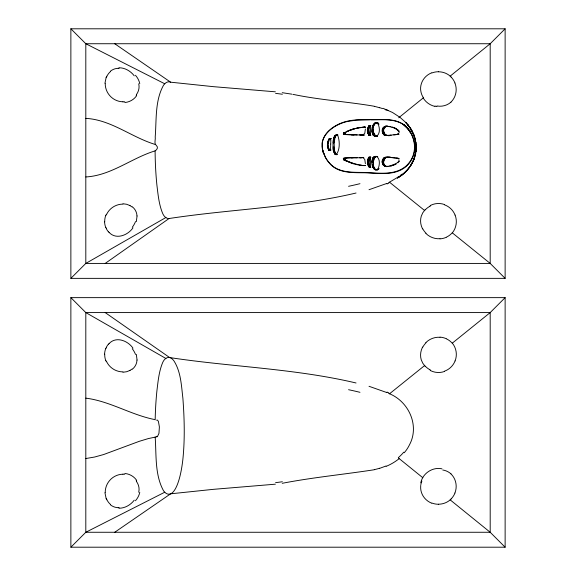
<?xml version="1.0" encoding="UTF-8"?>
<svg xmlns="http://www.w3.org/2000/svg" width="576" height="576" viewBox="0 0 576 576"><rect width="100%" height="100%" fill="white"/><g stroke="black" fill="none" stroke-linecap="round" stroke-linejoin="round"><path stroke-width="0.86" d="M376.387 169.927C370.865 168.991 369.922 157.176 375.912 156.319M336.636 154.663C332.388 153.67 333.108 147.845 333.007 144.23C333.266 141.055 332.842 135.662 336.809 134.878M364.406 165.643C357.61 165.636 330.437 156.802 354.406 157.774M375.386 169.855L377.489 169.877L375.221 169.394L373.586 166.298L373.514 161.222L374.177 158.681L375.221 157.198L376.978 156.398L375.163 156.398M85.81 176.954C110.628 175.586 130.658 158.774 153.691 151.315C156.19 151.034 158.969 147.672 156.456 145.591C153.634 143.726 155.786 139.666 155.218 136.807C156.578 119.714 154.886 100.786 163.49 85.298A51.703 13.882 -90 0 1 164.75 83.786A58.882 15.804 -90 0 1 170.633 82.231M376.978 136.289C371.801 134.806 371.65 123.048 377.489 122.81M336.082 154.289L334.382 150.415L334.138 142.805L335.16 136.858L336.37 135.245L337.867 134.878L336.571 134.892M383.717 163.634C380.282 163.886 386.316 167.731 388.03 166.435C379.987 166.774 384.098 153.576 391.111 157.421L384.775 157.356L386.719 157.277M330.379 150.502C327.766 150.574 326.318 144.727 328.154 143.647L329.292 139.68L330.502 138.528M384.048 134.899L382.471 132.696L382.291 129.463L383.638 129.463L385.61 126.634L388.03 126.252C386.554 124.351 380.297 129.146 383.717 129.053M382.205 130.694L383.63 130.694C383.479 134.554 387.641 136.8 391.111 135.266L384.79 135.331L386.41 135.331M330.725 143.95L330.804 139.997M368.928 135.49C372.514 136.728 367.337 130.73 368.957 128.419C368.338 126.619 372.24 124.639 369.115 125.712M328.154 143.647L328.19 146.455L329.314 149.825M383.638 163.217C381.262 164.203 381.78 158.314 384.178 159.638M370.735 167.134L368.669 166.572L367.596 163.786L367.603 160.279L368.518 157.615L370.685 157.198L368.914 157.198M370.253 135.065C366.617 135.41 366.336 126.72 369.72 126.115M370.49 126.562L370.57 133.963M369.72 166.572L368.885 162.324L370.253 157.615M382.975 108.288L392.465 112.45L400.018 117.367L405.979 122.652L408.557 125.748L405.641 122.393L408.319 125.287L412.56 132.134L410.638 128.534L407.779 124.848C422.006 140.242 417.074 166.63 399.146 176.918C408.614 170.719 415.663 160.423 416.124 148.91L415.174 155.772L415.699 152.978L413.856 159.782L411.106 164.959L413.129 161.165M104.947 83.275L106.106 77.616M377.129 136.368C370.073 137.153 370.303 123.754 376.394 122.76M383.63 130.694L383.638 129.463M416.124 148.91L415.93 151.61C416.657 144 415.058 136.174 410.882 129.715L413.906 135.065L412.812 133.135L415.123 139.039L414.331 136.843L415.879 143.172L415.411 140.76L416.16 147.391M137.074 360.058L136.318 354.37M370.555 158.724L370.49 166.126M365.386 128.974L364.795 133.164L363.154 135.007M327.427 143.46L328.651 139.45L329.4 139.45M420.768 485.366L420.689 486.158A17.446 16.711 12.3 0 0 431.676 503.179M399.182 160.15L398.362 161.798L396.079 163.634L389.729 166.046L391.781 165.809L390.787 165.809M345.096 134.503C344.023 129.751 360.994 127.397 365.328 127.145L360.108 127.454L352.966 129.038L343.814 132.833L345.067 132.833M344.614 133.697C342.727 134.323 343.217 132.624 344.736 133.243M330.502 149.141L330.725 144.094M413.856 159.782L414.706 156.953C412.157 165.283 406.246 172.037 399.146 176.918M420.79 482.796C422.59 473.393 432.605 466.726 441.965 468.828M136.318 221.63L137.074 215.942M370.476 134.618L370.195 135.158M377.863 169.157C379.498 166.104 380.448 159.84 377.266 156.874M382.666 159.53L384.401 157.529L386.258 157.421M330.358 149.566L330.127 149.969L331.049 149.969M422.597 347.062L422.338 347.566A17.784 16.279 -39.7 0 0 421.25 359.806L422.777 363.211L425.088 366.214M378.18 168.61L379.08 168.552M132.991 227.801C128.009 235.21 116.15 240.041 109.123 232.445M382.932 128.081L384.163 128.081M424.512 210.434L389.491 182.182L388.714 182.563M404.28 452.722L406.339 450.094A34.063 30.139 -80.5 0 0 409.421 444.917C419.94 425.592 408.586 401.062 388.714 393.437M425.088 209.786L422.777 212.789L421.265 216.202A17.784 16.279 39.7 0 0 422.338 228.434L422.597 228.938M425.801 342.655L427.874 340.848A17.87 17.395 -23.4 0 1 439.999 337.27M109.123 343.555C116.15 335.959 128.009 340.79 132.991 348.199M70.87 278.359L505.13 278.359L505.13 28.8L70.87 28.8L70.87 278.359L85.81 263.419L165.881 217.534A52.718 14.148 90 0 0 169.02 218.527C231.228 209.03 294.617 207.526 356.047 193.018M505.13 28.8L490.19 43.733L450.173 76.126A17.597 16.834 -10.1 0 0 445.162 73.066A17.633 16.891 -10.9 0 0 438.588 71.798M70.87 547.2L505.13 547.2L505.13 297.641L70.87 297.641L70.87 547.2L85.81 532.267L164.75 492.214A58.882 15.804 -90 0 0 170.633 493.769M505.13 297.641L490.19 312.581L452.21 343.217L451.642 342.598A17.928 17.042 -11.6 0 0 446.465 338.875M377.273 135.814C380.426 132.602 379.591 126.936 377.856 123.502M383.378 127.555L384.566 127.555M400.982 174.607L401.393 174.24M398.686 117.792L423.518 97.69M389.491 393.818L424.548 365.609M398.462 176.666L397.598 177.307M156.6 420.17L157.522 420.113L158.436 421.502L159.386 426.946L158.954 433.361L157.414 436.644L148.262 438.595L139.342 441.295L103.651 454.536L94.73 456.998L85.81 458.546M400.939 175.522L397.296 178.164L402.718 174.24M356.047 382.982C294.617 368.467 231.221 366.977 169.02 357.458A52.718 14.148 -90 0 0 165.874 358.452L165.024 359.078A33.25 8.928 -90 0 0 162.72 362.441C158.911 371.491 158.062 381.434 156.881 391.097A102.701 27.569 -90 0 0 155.174 419.868M105.206 263.419L169.02 218.542M397.166 177.617L389.491 182.182M398.686 133.69L397.08 134.374L389.635 135.266M114.739 532.267L170.633 493.812A56.952 15.286 -90 0 0 172.829 492.286A54.749 14.695 90 0 0 175.91 487.807A56.7 15.221 90 0 0 182.16 464.861A55.692 14.947 -90 0 0 182.858 459.482C184.968 439.142 184.406 418.622 182.887 398.261C181.382 385.668 180.965 371.988 173.988 360.958A58.27 15.638 90 0 0 169.654 357.566L105.206 312.581M377.107 135.95L376.553 136.26M384.185 126.85L385.301 126.85M336.377 154.483C340.15 149.458 339.818 140.638 337.637 135.108M429.818 206.136L430.69 205.697M395.554 164.477L396.072 164.218L395.1 164.218M130.018 370.418L126.634 371.729L122.976 372.24M386.928 183.406L369.014 189.713M386.014 466.006L379.67 468.346M444.542 371.131L444.766 371.052A17.914 17.568 63.5 0 0 451.044 367.042A17.863 17.496 67.5 0 0 454.205 362.772A17.863 17.51 66.3 0 0 455.054 360.914M337.075 154.663L335.398 154.62M347.054 121.522L356.4 120.132L369.677 119.844M396.374 134.467L398.779 134.23L397.361 134.309M365.018 165.607L360.122 165.233L352.944 163.649L343.786 159.854L345.067 159.854M374.342 469.735C343.678 474.458 312.732 477.396 282.226 483.3M389.592 166.068L387.007 166.435M385.474 126.259C390.319 126.418 397.03 127.62 399.211 132.538M362.095 157.565L359.683 157.738L363.83 157.565L362.095 157.565L362.455 157.536M393.775 134.957L396.331 134.604L395.071 134.604M351.274 134.87L354.406 134.914L344.03 134.532M275.386 484.186L213.329 489.341L170.633 493.812M351.194 157.824L344.009 158.155M357.134 134.914L345.254 134.532M352.778 157.774L351.245 157.817L357.134 157.774M355.457 157.774L361.404 157.738M370.62 119.844C381.118 120.024 392.472 118.368 402.041 123.725M375.646 122.789L377.28 122.782M375.149 122.904L376.07 122.832M376.812 122.81L377.705 122.868M374.918 123.005L375.617 123.005M377.208 122.94L377.906 122.94M374.695 123.134L375.415 123.134M377.561 123.17L378.295 123.17M374.479 123.293L375.221 123.293M377.712 123.314L378.468 123.314M374.27 123.487L375.041 123.487M374.076 123.696L374.868 123.696M377.986 123.689L378.619 123.473M373.903 123.905L374.717 123.905M378.223 124.135L379.08 124.135M373.514 124.402L374.393 124.402M373.097 125.014L374.04 125.014M372.91 125.338L373.896 125.338M369.346 125.611L370.901 125.568M372.751 125.669L373.766 125.669M368.986 125.791L370.13 125.712M368.863 125.892L369.9 125.892M368.755 126L369.799 126M372.607 126.029L373.666 126.029M368.51 126.346L369.59 126.346M372.492 126.389L373.586 126.389M385.207 126.324L386.273 126.324M384.854 126.454L385.927 126.454M368.388 126.569L369.49 126.569M384.516 126.634L385.61 126.634M389.722 126.641L390.722 126.641L389.455 126.425M372.406 126.749L373.536 126.749M368.273 126.792L369.396 126.792M362.671 127.087L365.018 127.08M383.875 127.094L385.02 127.094M372.348 127.138L373.507 127.138M391.867 127.174L392.854 127.174M365.623 127.26L364.169 127.145M360.108 127.454L361.282 127.454M367.978 127.476L369.166 127.476M372.305 127.512L373.5 127.512M383.148 127.807L384.358 127.807M367.819 127.944L369.043 127.944M372.276 127.886L373.507 127.886M394.056 127.966L395.021 127.966L393.941 127.534M356.81 128.009L358.02 128.009M394.596 128.21L396.072 128.47L395.114 128.47M367.69 128.419L368.957 128.419M382.63 128.542L383.904 128.542M382.5 128.794L383.796 128.794M395.618 128.75L396.569 128.75M367.596 128.902L368.899 128.902M352.966 129.038L354.211 129.038M382.342 129.262L383.666 129.262M367.524 129.391L368.87 129.391M396.562 129.37L397.512 129.37M350.921 129.722L352.181 129.722M367.481 129.881L368.863 129.881M372.11 129.809L373.493 129.809M382.234 129.888L383.609 129.888M349.841 130.118L351.101 130.118M397.462 130.046L398.412 130.046M367.459 130.363L368.885 130.363M372.06 130.291L373.478 130.291M382.205 130.298L383.609 130.298M348.797 130.478L350.057 130.478M367.474 130.838L368.928 130.838M372.01 131.069L373.486 131.069M398.614 131.148L399.564 131.148M346.961 131.22L348.221 131.22M382.212 131.234L383.674 131.234M372.01 131.465L373.514 131.465M382.234 131.508L383.71 131.508M367.538 131.767L369.065 131.767M382.277 131.926L383.782 131.926M372.06 132.062L373.608 132.062M382.363 132.329L383.89 132.329M344.426 132.458L345.679 132.458M367.61 132.401L369.173 132.401M344.052 132.674L345.298 132.674M372.175 132.674L373.759 132.674M382.471 132.696L384.019 132.696M343.692 132.948L344.945 132.948M367.704 132.89L369.295 132.89M343.57 133.085L344.83 133.085M382.615 133.049L384.178 133.049M367.834 133.344L369.454 133.344M343.382 133.466L344.65 133.466M372.362 133.459L373.997 133.459M382.781 133.387L384.358 133.387M367.985 133.783L369.641 133.783M343.325 133.884L344.614 133.884M343.346 134.071L344.65 134.071M372.506 134.006L374.177 134.006M383.162 133.978L384.768 133.978M397.93 134.129L399.046 134.129M343.411 134.23L344.722 134.23M372.6 134.28L374.292 134.28M343.519 134.366L344.938 134.438M397.08 134.374L398.239 134.374M344.578 134.474L346.5 134.453M372.715 134.546L374.422 134.546M383.594 134.489L385.214 134.489M383.839 134.726L385.459 134.726M368.417 134.842L370.13 134.842M372.859 134.82L374.58 134.82M335.894 135.022L337.27 134.942M363.334 135.05L359.698 134.942L362.462 135.151M385.834 135.029L384.206 135.029L386.258 135.266M335.628 135.115L336.643 135.115M361.613 135.05L364.723 135.072M373.032 135.065L374.767 135.065M384.415 135.158L386.042 135.158M335.369 135.245L336.37 135.245M368.618 135.216L370.354 135.216M368.755 135.374L370.505 135.374M373.241 135.295L374.99 135.295M335.131 135.432L336.132 135.432M373.464 135.49L375.221 135.49M385.106 135.41L387.95 135.461M369.144 135.569L370.901 135.569M334.922 135.641L335.93 135.641M373.745 135.691L375.516 135.691M334.764 135.857L335.765 135.857M374.04 135.871L375.818 135.871M374.342 136.015L376.135 136.015M374.659 136.145L376.711 136.224M334.476 136.282L335.484 136.282M375.178 136.289L377.251 136.339M334.339 136.505L335.347 136.505M334.152 136.858L335.16 136.858M333.994 137.225L335.016 137.225M333.878 137.592L334.908 137.592M329.897 138.521L330.912 138.571M331.042 138.636L329.17 138.794L329.933 138.794M331.157 138.722L330.307 138.722L330.797 139.838M329.011 138.938L329.774 138.938M328.874 139.097L329.63 139.097M333.533 139.003L334.591 139.003M328.752 139.27L329.508 139.27M328.543 139.68L329.292 139.68M333.31 140.054L334.382 140.054M328.054 140.911L328.802 140.911M333.187 140.861L334.274 140.861M327.823 141.523L328.565 141.523M333.072 141.84L334.181 141.84M327.593 142.315L328.334 142.315M333.022 142.805L334.138 142.805M327.478 142.913L328.219 142.913M327.362 145.829L328.111 145.829M327.384 146.146L328.14 146.146M327.434 146.455L328.19 146.455M327.557 146.909L328.32 146.909M333.007 147.139L334.138 147.139M327.766 147.607L328.536 147.607M327.996 148.442L328.781 148.442M333.072 148.644L334.195 148.644M328.169 148.982L328.954 148.982M328.342 149.443L329.141 149.443M333.173 149.652L334.289 149.652M328.615 150.012L329.422 150.012M328.73 150.199L329.544 150.199M328.802 150.286L330.689 150.336M328.997 150.458L330.538 150.43M333.274 150.415L334.382 150.415M329.35 150.545L330.199 150.545M333.418 151.078L334.519 151.078M333.54 151.474L334.642 151.474M333.677 151.862L334.778 151.862M334.037 152.698L335.138 152.698M334.375 153.36L335.477 153.36M334.642 153.821L335.743 153.821M334.8 154.058L335.902 154.058M335.074 154.39L336.182 154.39M335.189 154.49L337.356 154.57M374.897 156.463L377.741 156.427M374.645 156.542L376.452 156.542M374.328 156.665L376.135 156.665M374.026 156.816L375.818 156.816M373.73 156.996L375.516 156.996M369.13 157.118L370.901 157.118M373.45 157.198L375.221 157.198M385.567 157.219L387.95 157.226M368.741 157.313L370.505 157.313M368.604 157.471L370.354 157.471M373.219 157.392L374.99 157.392M384.401 157.529L386.042 157.529M360.77 157.709L363.334 157.637M373.018 157.615L374.767 157.615M384.192 157.658L385.834 157.658M368.41 157.846L370.138 157.846M372.845 157.867L374.58 157.867M383.825 157.961L385.459 157.961M343.735 158.184L345.614 158.17M372.701 158.141L374.422 158.141M383.587 158.198L385.214 158.198M343.498 158.321L346.5 158.234M389.614 157.421L398.239 158.314L396.331 158.083M372.586 158.407L374.292 158.407M396.346 158.22L398.513 158.378M343.39 158.458L344.722 158.458M343.325 158.609L344.65 158.609M372.492 158.681L374.177 158.681M343.296 158.803L344.614 158.803M383.155 158.71L384.768 158.71M397.339 158.378L399.406 158.746M367.978 158.904L369.641 158.904M344.614 158.99C342.763 158.501 343.145 159.97 344.736 159.444M343.354 159.221L344.65 159.221M372.341 159.221L373.997 159.221M367.826 159.343L369.454 159.343M382.774 159.3L384.358 159.3M343.541 159.602L344.83 159.602M343.656 159.739L344.945 159.739M367.697 159.797L369.295 159.797M382.471 159.991L384.019 159.991M344.016 160.013L345.298 160.013M372.161 160.013L373.759 160.013M367.603 160.279L369.173 160.279M382.356 160.358L383.89 160.358M345.161 160.646L346.45 160.646M372.046 160.625L373.608 160.625M382.277 160.762L383.782 160.762M367.538 160.92L369.065 160.92M346.126 161.114L347.422 161.114M382.226 161.179L383.71 161.179M371.995 161.222L373.514 161.222M346.918 161.467L348.221 161.467M382.212 161.453L383.674 161.453M398.585 161.539L399.564 161.539M371.995 161.618L373.486 161.618M367.474 161.849L368.928 161.849M382.198 161.993L383.63 161.993M348.754 162.209L350.057 162.209M367.459 162.324L368.885 162.324M372.046 162.396L373.478 162.396M382.205 162.389L383.609 162.389M349.805 162.569L351.101 162.569M397.44 162.641L398.412 162.641M367.481 162.806L368.863 162.806M372.096 162.878L373.493 162.878M382.226 162.799L383.609 162.799M350.885 162.965L352.174 162.965M367.524 163.296L368.87 163.296M382.334 163.426L383.666 163.426M352.944 163.649L354.211 163.649M367.596 163.786L368.899 163.786M382.5 163.894L383.796 163.894M382.622 164.138L383.904 164.138M367.697 164.268L368.957 164.268M356.81 164.678L358.02 164.678M382.925 164.606L384.163 164.606M367.826 164.743L369.043 164.743M372.269 164.801L373.507 164.801M394.042 164.722L395.021 164.722M383.141 164.88L384.358 164.88M383.371 165.132L384.566 165.132M392.954 165.154L393.941 165.154L391.86 165.514M360.122 165.233L361.282 165.233M367.985 165.211L369.166 165.211M372.298 165.175L373.5 165.175M365.623 165.427L362.693 165.593M372.341 165.55L373.507 165.55M383.875 165.593L385.02 165.593M384.228 165.866L385.301 165.838M368.287 165.895L369.396 165.895M372.398 165.938L373.536 165.938M368.395 166.118L369.49 166.118M384.509 166.054L385.61 166.054M384.854 166.234L385.927 166.234M368.518 166.342L369.59 166.342M372.492 166.298L373.586 166.298M385.207 166.363L386.784 166.471M386.014 166.493L387.49 166.486M368.77 166.687L369.799 166.687M372.6 166.658L373.666 166.658M368.878 166.795L369.9 166.795M369 166.896L370.008 166.896M370.346 167.076L369.13 166.975L370.901 167.119M372.744 167.011L373.766 167.011M372.91 167.35L373.896 167.35M373.09 167.674L374.04 167.674M373.507 168.286L374.393 168.286M373.896 168.782L374.717 168.782M374.076 168.991L374.868 168.991M377.971 168.998L378.792 168.998M374.263 169.2L375.041 169.2M374.479 169.394L375.221 169.394M377.698 169.373L378.468 169.373M374.688 169.553L375.415 169.553M377.554 169.517L378.295 169.517M374.911 169.682L375.617 169.682M375.142 169.783L375.84 169.783M376.999 169.819L377.906 169.747M355.478 134.914L362.491 134.978M85.81 118.361C111.139 119.765 131.422 137.225 155.095 144.418M122.976 203.76L126.634 204.271L130.018 205.582M275.386 91.814L213.329 86.659L170.633 82.188L114.739 43.733M391.997 157.522L395.474 157.968M85.81 398.138C109.836 401.184 130.86 414.792 154.469 419.508M282.226 92.7L291.845 94.169M292.918 94.342C319.81 100.001 347.306 101.628 374.342 106.265M434.988 106.07L435.938 106.286A17.914 16.877 35.3 0 0 436.925 106.423M369.014 386.287L386.928 392.594M379.67 107.654L382.406 108.562M444.47 204.84L444.766 204.948A17.914 17.568 -63.5 0 1 451.044 208.958A17.863 17.496 -67.5 0 1 454.205 213.228A17.863 17.51 -66.3 0 1 455.054 215.086M385.114 109.606L386.014 109.994M376.538 156.427L377.1 156.737M430.639 370.274L429.876 369.893M164.75 83.786L85.81 43.733L70.87 28.8M165.881 358.466L85.81 312.581L70.87 297.641M402.689 123.955C393.905 118.469 383.105 119.592 373.226 119.592C363.802 119.686 354.175 119.16 345.01 121.781A45.302 43.639 90 0 0 337.817 124.567C331.258 127.865 324.986 132.998 322.726 140.227A16.416 15.811 90 0 0 322.114 143.381L322.294 148.601L323.741 153.864A26.395 25.423 90 0 1 322.848 151.006L322.164 146.556L322.33 142.826A16.387 15.79 -90 0 1 322.934 140.206C324.77 134.482 329.292 130.046 334.267 126.886A45.014 43.366 90 0 1 347.062 121.55M363.146 157.68L364.788 159.516L365.393 163.714M398.29 158.746L398.657 158.998M165.881 217.534L165.024 216.922A33.25 8.928 -90 0 1 162.72 213.559C158.911 204.509 158.062 194.566 156.881 184.903A102.362 27.475 -90 0 1 155.131 153.072L155.095 150.898M410.731 132.689A26.107 25.308 -87.9 0 0 403.949 124.891L407.765 128.57L410.911 133.042A29.592 28.505 -90 0 1 413.762 139.903C415.685 146.585 414.943 154.022 411.394 160.042A26.59 25.61 90 0 1 406.642 166.068C395.266 176.234 378.85 173.297 364.91 172.786C352.577 172.598 337.687 173.513 329.112 162.814A30.514 29.398 -90 0 1 325.246 157.097L322.826 150.761L323.741 153.864M398.686 458.208L422.834 477.749M438.588 504.202A17.633 16.891 10.9 0 0 445.162 502.92A17.597 16.834 10.1 0 0 450.166 499.867L490.19 532.267L505.13 547.2M403.898 124.963L407.664 128.57L410.731 132.991A29.57 28.49 90 0 1 412.963 138.002C415.462 145.066 414.979 153.194 411.142 159.696A26.51 25.538 -90 0 1 406.404 165.715C395.071 175.874 378.691 172.958 364.788 172.44C352.512 172.253 337.716 173.182 329.126 162.598A30.47 29.347 90 0 1 325.274 156.989L322.826 150.761M505.13 278.359L490.19 263.419L452.21 232.783L451.642 233.402A17.928 17.042 11.6 0 1 446.465 237.125M425.801 233.345L427.874 235.152A17.87 17.395 23.4 0 0 439.999 238.73M370.181 157.529L370.462 158.069M106.106 498.384L104.947 492.725M155.167 437.026C156.485 454.846 154.649 474.523 163.49 490.702A51.703 13.882 90 0 0 164.75 492.214M450.166 76.126A17.878 17.813 70 0 1 451.08 76.982M455.09 215.071A17.921 17.892 -21.3 0 1 452.333 232.877M106.625 214.351A17.402 16.632 -28.9 0 1 122.962 204.127M105.926 215.359A17.554 17.33 -51.1 0 1 106.38 214.25M104.724 221.854A17.273 16.992 -53.4 0 1 105.79 215.309M105.746 227.448A16.466 15.732 -66.3 0 1 104.609 221.861M106.33 228.427A15.854 14.587 -77.1 0 1 105.89 227.383M108.338 231.732A15.422 14.033 -79.9 0 1 106.25 228.478M109.116 232.459A15.077 13.435 -85.2 0 1 108.403 231.667M135.518 221.558A17.698 12.672 -47 0 1 132.271 227.282M132.422 206.856A15.149 13.478 -18.2 0 1 136.98 215.95M129.974 205.646A15.307 13.716 -9.4 0 1 132.034 206.95M119.138 67.781A17.734 14.501 48.4 0 1 134.258 75.838M118.253 68.242A16.79 15.062 69.3 0 1 119.218 68.206M110.405 71.194A16.142 14.537 73.8 0 1 118.26 68.292M106.87 76.298A16.135 14.486 86.3 0 1 110.434 71.597M106.171 77.645A16.603 15.286 78.7 0 1 106.79 76.248M122.933 101.786A17.82 17.302 58.6 0 1 105.228 83.29M124.783 101.765A17.568 17.057 19.1 0 1 122.933 101.866M136.505 95.875A16.51 15.826 15 0 1 124.884 102.535M136.678 94.961A15.653 13.651 -6.4 0 1 136.166 95.652M138.73 83.801A16.409 14.263 -7.3 0 1 136.361 94.702M135.439 75.24A17.885 14.753 31.9 0 1 139.766 83.693M430.531 205.373A17.806 17.41 -38.6 0 1 444.578 204.566M425.196 209.88A17.669 16.43 -20.5 0 1 429.905 206.287M425.981 233.179A17.935 16.927 32.4 0 1 422.791 228.845M446.213 237.305A17.935 17.323 18.6 0 1 440.014 238.86M431.986 72.929A17.654 16.985 -12.2 0 1 438.588 71.748M431.676 72.821A17.446 16.711 -12.3 0 0 420.631 89.849L420.782 90.749A17.597 16.517 -12.6 0 0 423.446 97.74M434.916 106.409A17.921 17.251 26.2 0 1 423.144 97.898M450.986 102.139A17.582 16.682 37.2 0 1 436.982 105.984M454.939 83.045A17.438 16.884 74.4 0 1 450.958 102.103M451.051 77.018A17.813 17.64 64.1 0 1 454.946 82.937M402.098 123.631A26.352 25.387 90 0 1 410.674 132.725A25.963 25.013 -90 0 0 402.718 123.898M386.15 109.642A58.385 55.073 -77.8 0 1 388.267 110.57M374.328 106.366A85.874 77.746 79.2 0 1 379.649 107.762M275.587 93.355A238.99 153.461 17.9 0 1 282.355 94.248M359.971 183.686A139.522 46.483 -6.3 0 1 348.559 186.3M388.843 183.103A84.91 68.839 -67.2 0 1 387.043 183.931M451.08 499.018A17.878 17.813 -70 0 1 450.166 499.874M452.333 343.123A17.921 17.892 21.3 0 1 455.09 360.929M438.588 504.252A17.654 16.985 12.2 0 1 431.986 503.071M420.869 484.639A17.597 16.517 12.6 0 1 421.891 481.082M442.728 469.98A17.582 16.682 -37.2 0 1 450.986 473.861M450.958 473.897A17.438 16.884 -74.4 0 1 454.939 492.955M454.946 493.063A17.813 17.64 -64.1 0 1 451.051 498.982M399.06 458.726A58.385 55.073 77.8 0 1 386.15 466.358M403.74 452.182A48.334 44.222 -86.8 0 1 398.304 457.668M444.578 371.434A17.806 17.41 38.6 0 1 430.531 370.627M429.905 369.713A17.669 16.43 20.5 0 1 425.196 366.12M422.791 347.155A17.935 16.927 -32.4 0 1 425.981 342.821M440.014 337.14A17.935 17.323 -18.6 0 1 446.213 338.695M134.258 500.162A17.734 14.501 -48.4 0 1 119.138 508.219M119.218 507.794A16.79 15.062 -69.3 0 1 118.253 507.758M118.26 507.708A16.142 14.537 -73.8 0 1 110.405 504.806M110.434 504.403A16.135 14.486 -86.3 0 1 106.87 499.702M106.79 499.752A16.603 15.286 -78.7 0 1 106.171 498.355M105.228 492.71A17.82 17.302 -58.6 0 1 122.933 474.214M122.933 474.134A17.568 17.057 -19.1 0 1 124.783 474.235M124.884 473.465A16.51 15.826 -15 0 1 136.505 480.125M136.166 480.348A15.653 13.651 6.4 0 1 136.678 481.039M136.361 481.298A16.409 14.263 7.3 0 1 138.73 492.199M139.766 492.307A17.885 14.753 -31.9 0 1 135.439 500.76M122.962 371.873A17.402 16.632 28.9 0 1 106.625 361.649M106.38 361.75A17.554 17.33 51.1 0 1 105.926 360.641M105.79 360.691A17.273 16.992 53.4 0 1 104.724 354.146M104.609 354.139A16.466 15.732 66.3 0 1 105.746 348.552M105.89 348.617A15.854 14.587 77.1 0 1 106.33 347.573M106.25 347.522A15.422 14.033 79.9 0 1 108.338 344.268M108.403 344.333A15.077 13.435 85.2 0 1 109.116 343.541M132.271 348.718A17.698 12.672 47 0 1 135.518 354.442M136.98 360.05A15.149 13.478 18.2 0 1 132.422 369.144M132.034 369.05A15.307 13.716 9.4 0 1 129.974 370.354M157.19 436.673A8.676 2.326 -90 0 1 156.377 436.291M379.649 468.238A85.874 77.746 -79.2 0 1 374.328 469.634M282.355 481.752A238.99 153.461 -17.9 0 1 275.587 482.645M348.559 389.7A139.522 46.483 6.3 0 1 359.971 392.314M387.043 392.069A84.91 68.839 67.2 0 1 388.843 392.897M490.19 43.733L85.81 43.733L85.81 263.419L490.19 263.419L490.19 43.733M490.19 312.581L85.81 312.581L85.81 532.267L490.19 532.267L490.19 312.581"/></g></svg>
